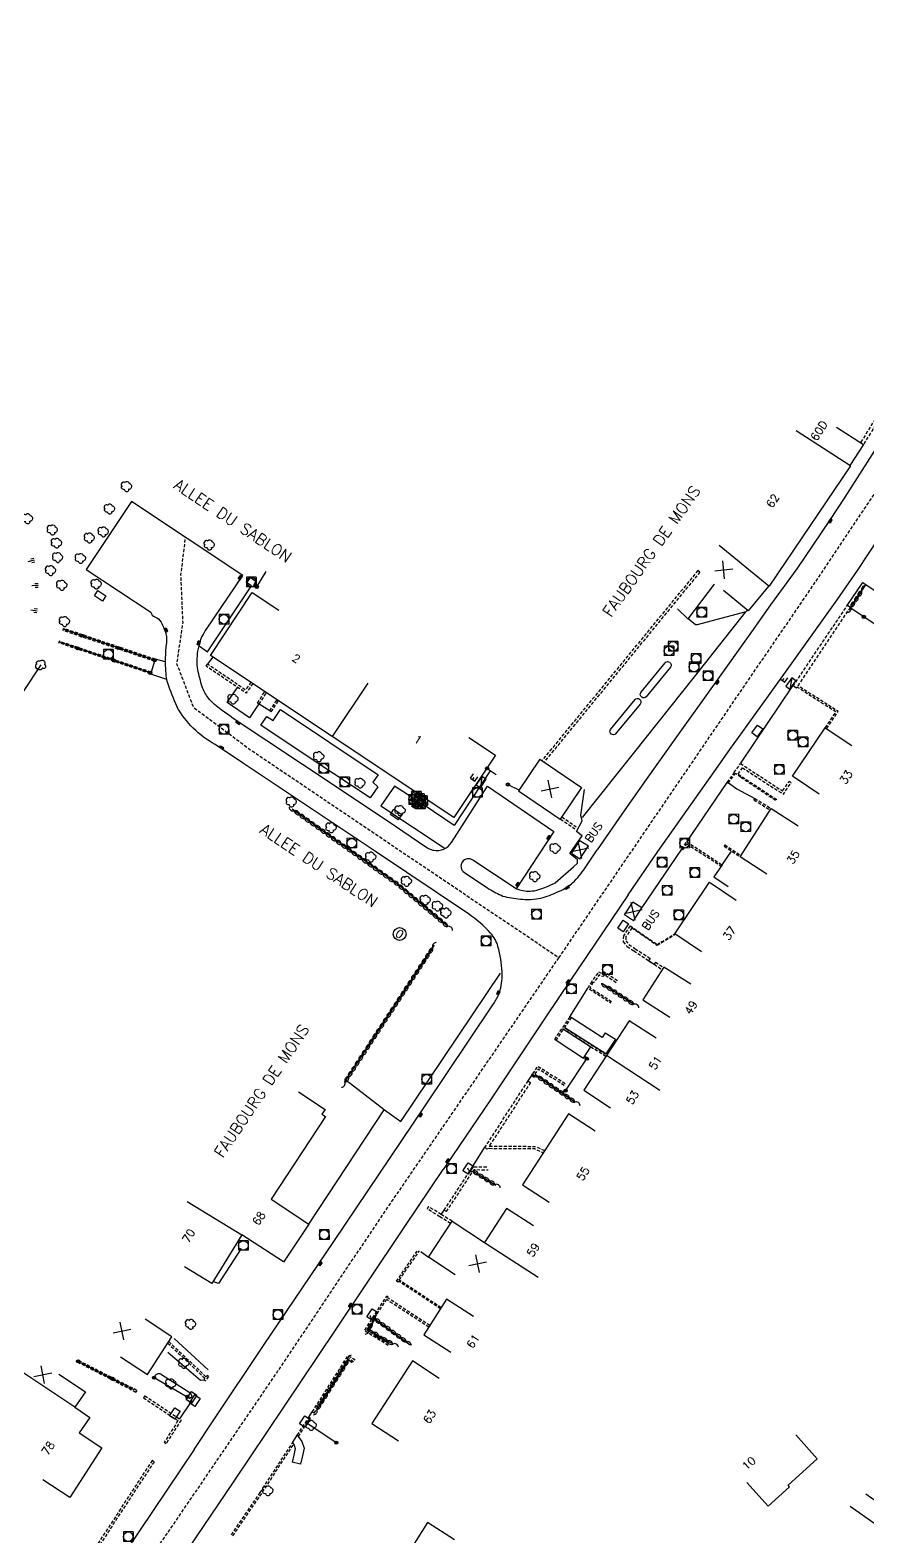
# Model space of a CAD drawing. Header units: millimetres. Extents: x 146000 to 146925, y 142000 to 143001.
# Drawn here: x 146275.6 to 146406.5, y 142378.6 to 142613.9 of the extents above; entities that cross this region are included whole.
import ezdxf
from ezdxf.enums import TextEntityAlignment as Align

# ---------------------------------------------------------------- set-up
doc = ezdxf.new("R2010")
doc.units = ezdxf.units.MM
doc.linetypes.add('DASHED', pattern=[0.75, 0.5, -0.25])
doc.layers.get('0').update_dxf_attribs({"linetype": 'CONTINUOUS'})
for name, color, linetype in [('W0001', 6, 'DASHED'), ('W0008', 7, 'CONTINUOUS'), ('W0017', 7, 'CONTINUOUS'), ('W0100', 7, 'CONTINUOUS'), ('W0105', 7, 'CONTINUOUS'), ('W0112', 1, 'DASHED'), ('W0211', 2, 'CONTINUOUS'), ('W0300', 7, 'CONTINUOUS'), ('W0302', 3, 'CONTINUOUS'), ('W0310', 3, 'CONTINUOUS'), ('W0322', 7, 'CONTINUOUS'), ('W0400', 7, 'CONTINUOUS'), ('W0420', 7, 'CONTINUOUS'), ('W0430', 7, 'CONTINUOUS'), ('W0984', 7, 'CONTINUOUS'), ('W0989', 7, 'CONTINUOUS'), ('W0991', 7, 'CONTINUOUS'), ('W1102', 7, 'CONTINUOUS'), ('W1471', 7, 'CONTINUOUS')]:
    doc.layers.add(name, color=color, linetype=linetype)
doc.styles.get("Standard").update_dxf_attribs({"font": 'romans.shx', "width": 0.85})

# ---------------------------------------------------------------- blocks, each defined once
blk = doc.blocks.new('T300')
for p, q in [((-0.8, 0.51), (-0.86, 0.34)), ((-0.86, 0.34), (-0.86, 0.17)), ((-0.86, 0.17), (-0.74, 0.06)), ((-0.69, 0.63), (-0.8, 0.51)), ((-0.8, -0.06), (-0.74, 0.06)), ((-0.74, 0.06), (-0.69, 0.11)), ((-0.57, 0.69), (-0.69, 0.63)), ((-0.46, 0.69), (-0.57, 0.69)), ((-0.29, 0.63), (-0.46, 0.69)), ((-0.29, 0.63), (-0.17, 0.74)), ((-0.23, 0.57), (-0.29, 0.63)), ((-0.17, 0.74), (-0.06, 0.8)), ((-0.06, 0.8), (0.06, 0.8)), ((0.06, 0.8), (0.23, 0.74)), ((0.23, 0.74), (0.34, 0.63)), ((0.34, 0.63), (0.4, 0.51)), ((0.46, 0.46), (0.34, 0.46)), ((0.4, 0.51), (0.4, 0.46)), ((0.57, 0.4), (0.46, 0.46)), ((0.57, 0.4), (0.69, 0.29)), ((0.69, 0.29), (0.74, 0.17)), ((0.74, 0.06), (0.69, -0.17)), ((0.74, 0.17), (0.74, 0.06)), ((-0.8, -0.17), (-0.8, -0.06)), ((-0.8, -0.23), (-0.8, -0.17)), ((-0.74, -0.34), (-0.8, -0.23)), ((-0.69, -0.4), (-0.74, -0.34)), ((-0.51, -0.46), (-0.69, -0.4)), ((-0.4, -0.46), (-0.51, -0.46)), ((-0.4, -0.46), (-0.34, -0.46)), ((-0.34, -0.46), (-0.34, -0.4)), ((-0.34, -0.51), (-0.34, -0.46)), ((-0.29, -0.63), (-0.34, -0.51)), ((-0.17, -0.74), (-0.29, -0.63)), ((-0.06, -0.8), (-0.17, -0.74)), ((0.06, -0.8), (-0.06, -0.8)), ((0.17, -0.74), (0.06, -0.8)), ((0.23, -0.69), (0.17, -0.74)), ((0.29, -0.46), (0.23, -0.46)), ((0.29, -0.63), (0.23, -0.69)), ((0.46, -0.4), (0.29, -0.46)), ((0.34, -0.51), (0.29, -0.63)), ((0.34, -0.51), (0.34, -0.46)), ((0.57, -0.34), (0.46, -0.4)), ((0.63, -0.29), (0.57, -0.34)), ((0.69, -0.17), (0.63, -0.29))]:
    blk.add_line(p, q)
blk = doc.blocks.new('t211o')
at = {"color": 0, "linetype": 'Continuous'}
for p, q in [((-0.29, 0.5), (-0.29, 0)), ((0, 1), (0, 0)), ((0.29, 0.5), (0.29, 0))]:
    blk.add_line(p, q, dxfattribs=at)
blk = doc.blocks.new('T400')
for p, q in [((-0.15, 0.3), (0.15, 0.3)), ((-0.15, -0.25), (-0.15, 0.3)), ((-0.15, 0.15), (0.15, 0.15)), ((-0.15, 0), (0.15, 0)), ((0.15, 0.3), (0.15, -0.25)), ((-0.15, -0.15), (0.15, -0.15)), ((-0.15, -0.25), (-0.15, -0.3)), ((-0.15, -0.3), (0.15, -0.3)), ((0.15, -0.3), (0.15, -0.25))]:
    blk.add_line(p, q)
blk = doc.blocks.new('T420')
for p, q in [((0.75, 0.75), (-0.75, 0.75)), ((-0.75, 0.75), (-0.75, -0.75)), ((0.75, 0.75), (0.75, -0.75)), ((0.75, -0.75), (-0.75, -0.75))]:
    blk.add_line(p, q)
blk.add_ellipse((0, 0), major_axis=(-0.53, 0.53), ratio=1, start_param=3.926991, end_param=10.210176)
blk = doc.blocks.new('t430')
at = {"flags": 128}
for points in [[(0.8, 0.8), (-0.8, 0.8)], [(-0.8, 0.8), (-0.8, 0)], [(0.8, 0.8), (-0.8, 0)], [(-0.8, 0), (0.8, 0)], [(-0.4, 2.1), (0.4, 2.1)], [(-0.4, 2.1), (-0.4, 1.3)], [(-0.4, 1.7), (0, 1.7)], [(-0.4, 1.3), (0.4, 1.3)], [(0.8, 0), (0.8, 0.8)]]:
    blk.add_lwpolyline(points, dxfattribs=at)
blk = doc.blocks.new('t322o')
at = {"color": 0, "linetype": 'Continuous'}
for radius in [0.25, 0.15]:
    blk.add_circle((0, 0), radius, dxfattribs=at)
blk = doc.blocks.new('t310o')
at = {"color": 0, "linetype": 'Continuous'}
for centre, start, end in [((-0.5, 0.38), 216.8699, 323.1304), ((0.5, -0.37), 36.8699, 143.1303)]:
    blk.add_arc(centre, 0.625, start, end, dxfattribs=at)
blk = doc.blocks.new('t991o')
at = {"color": 0, "linetype": 'Continuous'}
for p, q in [((-1, 1), (1, -1)), ((-1, -1), (1, 1))]:
    blk.add_line(p, q, dxfattribs=at)
blk = doc.blocks.new('T1471')
at = {"color": 0, "linetype": 'Continuous', "flags": 128}
blk.add_lwpolyline([(-0.75, -0.5), (-0.75, 0.5), (0.75, 0.5), (0.75, -0.5), (-0.75, -0.5)], dxfattribs=at)

msp = doc.modelspace()

# ---------------------------------------------------------------- linework, layer by layer
at = {"layer": 'W0001', "flags": 128}
for points in [[(146472.64, 142771.75), (146486.69, 142747.83), (146495.86, 142731.26), (146507.09, 142711.46), (146525.33, 142680.72), (146530.6, 142672.87), (146531.13, 142672.08), (146517.05, 142660.69), (146494.27, 142644.51), (146467.62, 142626.42), (146455.71, 142615.31), (146447.16, 142603.19), (146447.16, 142603.19), (146435.22, 142584.65), (146422.28, 142564.51), (146409.87, 142545.04), (146396.34, 142524.9), (146386.59, 142510.68), (146358.16, 142469.03), (146337.51, 142482.92), (146309.92, 142501.51), (146301.14, 142508.06), (146298.51, 142514.94), (146299.46, 142521.38), (146299.14, 142528.8), (146299.86, 142534.68)], [(146358.16, 142469.03), (146330.3, 142428.41), (146314.17, 142404.35), (146290.19, 142369.2), (146280.56, 142353.78)]]:
    msp.add_lwpolyline(points, dxfattribs=at)
at = {"layer": 'W0008'}
for p, q in [((146340.56, 142436.65), (146340.1, 142435.94)), ((146301.18, 142392.23), (146304.26, 142396.84))]:
    msp.add_line(p, q, dxfattribs=at)
at = {"layer": 'W0008', "flags": 128}
for points in [[(146369.03, 142478.87), (146373.68, 142485.59), (146376.69, 142489.89), (146382.47, 142498.07), (146384.93, 142501.52), (146387.64, 142505.31), (146393.36, 142513.27), (146401.67, 142524.91), (146404.85, 142529.5), (146408.27, 142534.7), (146412.03, 142540.41), (146416.33, 142547.28), (146419.19, 142551.8), (146421.88, 142556.11)], [(146410.32, 142552.65), (146407.1, 142547.56), (146402.88, 142540.94), (146400.49, 142537.3), (146397.9, 142533.47), (146395.36, 142529.78), (146391.26, 142524.12), (146388.28, 142519.91)], [(146388.28, 142519.91), (146382.45, 142511.75), (146376.6, 142503.54), (146371.81, 142496.86), (146368.51, 142492.1), (146364.19, 142485.86)], [(146297.06, 142371.81), (146300.36, 142376.79), (146307.33, 142387.11), (146323.29, 142410.86), (146328.22, 142418.25), (146334.14, 142427.05), (146340.1, 142435.94)]]:
    msp.add_lwpolyline(points, dxfattribs=at)
at = {"layer": 'W0008'}
for points in [[(146306.99, 142506.64), (146305.43, 142507.73, -0.068629), (146303.44, 142509.57, -0.093397), (146302.47, 142511.32, -0.029027), (146301.76, 142514.03, -0.059925), (146301.65, 142515.39, -0.031149), (146301.8, 142516.92, -0.029032), (146302.17, 142518.54, -0.052412), (146302.43, 142519.18, -0.026811), (146303.13, 142520.34), (146308.83, 142528.74), (146291.39, 142540.28), (146284.31, 142529.67)], [(146284.31, 142529.67), (146294.43, 142522.98, 0.268137), (146295.06, 142522.26, -0.193287), (146296.03, 142521.42, -0.038935), (146296.79, 142519.62, -0.092375), (146296.9, 142518.8, -0.022057), (146296.79, 142517.62, 0.026466), (146296.71, 142516.63, 0.001715), (146296.69, 142515.83, 0.002315), (146296.68, 142515.25, 0.016389), (146296.69, 142514.67, 0.0057), (146296.79, 142513.03, 0.066223), (146297.01, 142511.98, 0.017456), (146298.48, 142508.25, 0.167302)]]:
    msp.add_lwpolyline(points, format="xyb", dxfattribs=at)
at = {"layer": 'W0008', "flags": 128}
for points in [[(146304.26, 142396.84), (146312.05, 142408.48), (146323.03, 142424.7), (146337.2, 142445.74), (146337.19, 142445.74), (146347.78, 142461.5, 0.0327), (146348.64, 142462.97, 0.050292), (146349.03, 142464, 0.078094), (146349.32, 142466.81, 0.054875), (146348.67, 142470.78, 0.116937), (146347.51, 142472.88, 0.060939), (146344.06, 142475.86), (146329.52, 142485.61), (146320.65, 142491.53), (146308.73, 142499.48), (146304.46, 142502.32, -0.135294), (146298.48, 142508.25)], [(146306.99, 142506.64), (146318.12, 142499.25), (146331.34, 142490.44), (146337.56, 142486.25, 0.050278), (146338.09, 142485.97, 0.05389), (146338.64, 142485.81, 0.147088), (146340.21, 142485.99, 0.149404), (146341.4, 142487), (146347.04, 142495.8), (146357.4, 142488.73), (146351.51, 142479.81), (146344.77, 142484.27, 0.188414), (146343.86, 142484.47, 0.20054), (146343.11, 142484.01, 0.206647), (146342.91, 142483.11, 0.199127), (146343.44, 142482.32), (146346.8, 142480.08, 0.034432), (146348.87, 142478.9, 0.064884), (146350.08, 142478.5, 0.031641), (146352.89, 142478.13, 0.050274), (146354.67, 142478.2, 0.049807), (146356.06, 142478.53, 0.025521), (146358.63, 142479.58, 0.080336), (146360.34, 142480.74, 0.055113), (146362.29, 142483.04), (146364.19, 142485.86)]]:
    msp.add_lwpolyline(points, format="xyb", dxfattribs=at)
at = {"layer": 'W0008'}
for points in [[(146369.03, 142478.87), (146360, 142465.51), (146356.14, 142459.79), (146347.49, 142446.85), (146340.56, 142436.65)], [(146301.18, 142392.23), (146290.5, 142376.32), (146276.78, 142355.6), (146275.96, 142354.35)]]:
    msp.add_lwpolyline(points, dxfattribs=at)
at = {"layer": 'W0017'}
for p, q in [((146357.61, 142480.71), (146360.5, 142483.2)), ((146360.5, 142483.2), (146361.12, 142483.81)), ((146298.07, 142409.56), (146303.37, 142404.67)), ((146300.49, 142400.26), (146300.88, 142400.49))]:
    msp.add_line(p, q, dxfattribs=at)
at = {"layer": 'W0017', "flags": 128}
for points in [[(146301.96, 142517.74), (146303.29, 142516.81), (146310.18, 142527.13), (146309.41, 142527.58), (146310.01, 142528.42), (146310.84, 142527.81), (146310.45, 142527.17), (146310.98, 142526.93)], [(146387.65, 142523.3), (146387.4, 142523.02), (146379.81, 142521.01), (146379.52, 142521), (146378.38, 142521.96), (146382.51, 142527.35)], [(146403.26, 142524.04), (146405.67, 142527.64), (146410.59, 142524.37)], [(146361.9, 142490.93), (146369.85, 142500.91), (146379.38, 142512.88), (146387.4, 142523.02)], [(146378.35, 142521.94), (146376.75, 142523.5), (146376.75, 142523.5)], [(146296.68, 142515.23), (146295.14, 142515.63)], [(146294.39, 142513.38), (146296.86, 142512.51)], [(146386.62, 142499.42), (146394.73, 142511.47), (146394.8, 142511.44)], [(146329.95, 142497.61), (146329.13, 142496.42), (146329.91, 142495.74), (146328.68, 142494), (146320.28, 142499.59), (146311.64, 142505.36), (146312.54, 142506.72), (146313.55, 142506.1), (146314.68, 142507.77), (146329.96, 142497.61)], [(146347.48, 142498.2), (146341.83, 142489.69), (146336.97, 142492.94), (146336.65, 142492.41), (146336.11, 142492.79), (146335.76, 142492.32), (146335.2, 142492.66), (146335.48, 142493.2), (146334.92, 142493.61), (146335.28, 142494.05), (146332.53, 142495.81), (146330.39, 142492.74), (146340.43, 142486.09)], [(146378.18, 142487.14), (146384.51, 142496.38)], [(146384.7, 142496.32), (146386.02, 142495.4), (146388.82, 142493.91)], [(146361.12, 142483.81), (146361.09, 142484.31), (146359.92, 142485.3), (146361.81, 142488.06), (146360.97, 142488.72), (146361.85, 142490.38), (146361.65, 142491.28), (146362.22, 142495.32)], [(146371.22, 142476.88), (146377.42, 142485.96)], [(146383.7, 142483.55), (146385.19, 142485.68)], [(146383.7, 142483.55), (146383.7, 142483.55), (146382.42, 142481.67), (146384.67, 142480.17)], [(146330.92, 142445.26), (146333.52, 142443.44), (146349.06, 142466.64)], [(146359.88, 142459.82), (146362.71, 142464.28)], [(146319.12, 142427.41), (146330.91, 142445.26), (146324.94, 142449.87)], [(146344.43, 142435.94), (146346.61, 142439.43)], [(146308.57, 142423.61), (146308.57, 142423.61), (146304.99, 142418.13), (146304.17, 142418.45)], [(146302.75, 142403.06), (146302.21, 142402.99), (146297.07, 142407.36), (146297.07, 142407.36)], [(146298.95, 142397.01), (146300.89, 142399.9)], [(146406.16, 142385.31), (146409.68, 142382.79), (146413.77, 142379.28), (146416.89, 142376.15), (146425.11, 142379.05), (146430.48, 142381.03), (146441.14, 142384.78), (146446.99, 142386.85)], [(146355.83, 142353.95), (146374.01, 142360.52), (146404.15, 142371.39), (146413.6, 142374.93), (146411.19, 142377.41), (146407.4, 142380.74), (146403.72, 142383.32)]]:
    msp.add_lwpolyline(points, dxfattribs=at)
for points in [[(146374.82, 142515.1, -0.22782), (146375.15, 142515.27, -0.180793), (146375.51, 142515.17, -0.197219), (146375.74, 142514.8, -0.214546), (146375.63, 142514.42), (146371.82, 142509.76, -0.21258), (146371.52, 142509.61, -0.176536), (146371.14, 142509.73, -0.187357), (146370.92, 142510.08, -0.219722), (146371.01, 142510.43), (146374.82, 142515.1)], [(146366.27, 142504.66), (146370.09, 142509.34, -0.206876), (146370.41, 142509.51, -0.18273), (146370.79, 142509.39, -0.198833), (146371, 142509.03, -0.208706), (146370.89, 142508.65), (146367.06, 142504.01, -0.205826), (146366.75, 142503.85, -0.181465), (146366.38, 142503.96, -0.193469), (146366.18, 142504.3, -0.217817), (146366.27, 142504.66)], [(146300.88, 142400.49), (146300.7, 142400.99), (146300.7, 142400.99), (146296.12, 142403.91, 0.120629), (146295.96, 142404, 0.078165), (146295.67, 142404.04, 0.166196), (146295.2, 142403.87, 0.166196), (146294.93, 142403.45)]]:
    msp.add_lwpolyline(points, format="xyb", dxfattribs=at)
at = {"layer": 'W0017'}
msp.add_lwpolyline([(146311.31, 142508.66), (146309.86, 142506.51), (146306.38, 142508.88), (146307.96, 142511.21)], dxfattribs=at)
msp.add_lwpolyline([(146351.51, 142479.81, 0.109148), (146353.69, 142479.44, 0.078039), (146355.07, 142479.66, 0.01962), (146356.28, 142480.11, 0.01745), (146357.61, 142480.71, 0.254134)], format="xyb", dxfattribs=at)
at = {"layer": 'W0100'}
for p, q in [((146401.58, 142551.87), (146405.78, 142549.16)), ((146405.78, 142549.16), (146403.68, 142545.9)), ((146403.76, 142545.86), (146391.06, 142527.06)), ((146403.68, 142545.9), (146403.76, 142545.86)), ((146391.06, 142527.06), (146390.98, 142527.12)), ((146303.76, 142516.25), (146310.26, 142526.07)), ((146310.26, 142526.07), (146314.43, 142523.31)), ((146341.8, 142490.91), (146303.76, 142516.25)), ((146394.72, 142497.36), (146399.83, 142504.94)), ((146399.83, 142504.94), (146403.98, 142502.15)), ((146355.21, 142500.06), (146351.86, 142495.11)), ((146355.21, 142500.06), (146361.75, 142495.63)), ((146398.87, 142494.57), (146394.72, 142497.36)), ((146351.86, 142495.11), (146358.41, 142490.69)), ((146361.75, 142495.63), (146358.41, 142490.69)), ((146357.76, 142491.13), (146357.76, 142491.13)), ((146361.49, 142487.34), (146362.8, 142486.49)), ((146361.47, 142484.44), (146360.16, 142485.29)), ((146371.16, 142476.8), (146369.73, 142477.7)), ((146369.88, 142474.79), (146368.46, 142475.7)), ((146373.38, 142456.45), (146369.2, 142459.19)), ((146317.5, 142448.09), (146321.65, 142445.3)), ((146362.08, 142448.35), (146366.25, 142445.6)), ((146321.75, 142444.21), (146313.24, 142431.33)), ((146321.65, 142445.3), (146321.17, 142444.59)), ((146321.17, 142444.59), (146321.75, 142444.21)), ((146313.24, 142431.33), (146319.12, 142427.44)), ((146308.64, 142425.76), (146303.98, 142418.13)), ((146319.12, 142427.44), (146315.18, 142421.5)), ((146303.98, 142418.13), (146299.71, 142420.74)), ((146280.04, 142404.01), (146284.2, 142401.25)), ((146284.2, 142401.25), (146282.58, 142398.81)), ((146387.56, 142387.08), (146390.91, 142383.37)), ((146390.91, 142383.37), (146394.25, 142386.38)), ((146394.25, 142386.38), (146394.01, 142386.63))]:
    msp.add_line(p, q, dxfattribs=at)
at = {"layer": 'W0100', "flags": 128}
for points in [[(146390.98, 142527.12), (146387.77, 142523.21)], [(146387.77, 142523.21), (146383.9, 142526.38)], [(146386.5, 142484.79), (146391.38, 142492.32)], [(146391.38, 142492.32), (146395.58, 142489.6)], [(146360.16, 142485.29), (146361.49, 142487.34)], [(146361.47, 142484.44), (146362.8, 142486.49)], [(146390.69, 142482.07), (146386.5, 142484.79)], [(146376.33, 142472.76), (146381.75, 142480.8)], [(146381.75, 142480.8), (146385.89, 142478)], [(146368.46, 142475.7), (146369.73, 142477.7)], [(146369.88, 142474.79), (146371.16, 142476.8)], [(146380.47, 142469.96), (146376.33, 142472.76)], [(146374.58, 142467.57), (146371.29, 142462.43)], [(146378.79, 142464.88), (146374.58, 142467.57)], [(146371.29, 142462.43), (146375.51, 142459.74)], [(146369.2, 142459.19), (146365.63, 142453.76), (146362.08, 142448.35)], [(146359.69, 142444.65), (146352.5, 142433.57)], [(146363.89, 142441.93), (146359.69, 142444.65)], [(146352.5, 142433.57), (146356.7, 142430.85)], [(146354.21, 142427.16), (146350.01, 142429.87)], [(146340.65, 142415.68), (146337.09, 142410.11)], [(146344.87, 142412.98), (146340.65, 142415.68)], [(146297.72, 142409.83), (146293.53, 142412.56)], [(146293.89, 142403.95), (146297.72, 142409.83)], [(146337.09, 142410.11), (146341.3, 142407.42)], [(146289.7, 142406.68), (146293.89, 142403.95)], [(146335.33, 142406.06), (146328.94, 142396.3)], [(146339.51, 142403.32), (146335.33, 142406.06)], [(146284.88, 142397.22), (146283.21, 142394.8)], [(146328.94, 142396.3), (146333.12, 142393.56)], [(146286.77, 142392.5), (146281.75, 142384.75)], [(146398.58, 142390.79), (146395.22, 142394.49)], [(146394.01, 142386.63), (146398.58, 142390.79)], [(146281.75, 142384.75), (146277.55, 142387.47)], [(146337.66, 142380.82), (146333.84, 142374.79)], [(146341.88, 142378.14), (146337.66, 142380.82)]]:
    msp.add_lwpolyline(points, dxfattribs=at)
at = {"layer": 'W0100'}
for points in [[(146344.13, 142503.44), (146348.29, 142500.67)], [(146348.29, 142500.67), (146341.8, 142490.91)], [(146337.82, 142422.26), (146341.5, 142427.87)], [(146341.5, 142427.87), (146346.58, 142424.54)], [(146350.01, 142429.87), (146346.58, 142424.54)], [(146315.16, 142421.51), (146308.64, 142425.76)], [(146342, 142419.52), (146337.82, 142422.26)], [(146282.58, 142398.81), (146284.88, 142397.22)], [(146283.21, 142394.8), (146286.77, 142392.5)]]:
    msp.add_lwpolyline(points, dxfattribs=at)
at = {"layer": 'W0105'}
for p, q in [((146313.01, 142507.57), (146311.35, 142508.63)), ((146365.45, 142457.32), (146367.02, 142456.31)), ((146362.04, 142453.36), (146363.17, 142455.09)), ((146353.92, 142450.65), (146353.34, 142449.82)), ((146316.55, 142393.26), (146317.32, 142394.47)), ((146317.81, 142389.93), (146316.52, 142390.24))]:
    msp.add_line(p, q, dxfattribs=at)
at = {"layer": 'W0105', "flags": 128}
for points in [[(146295.03, 142515.32), (146294.47, 142513.63)], [(146303.3, 142514.84), (146304.17, 142515.98)], [(146372.22, 142468.58), (146373.07, 142468.01)], [(146365.45, 142457.32), (146364.97, 142456.57), (146360.11, 142459.67)], [(146357.79, 142456.13), (146362.04, 142453.36)], [(146358.91, 142457.86), (146363.17, 142455.09)], [(146367.02, 142456.31), (146365.54, 142453.99), (146359.1, 142458.1)], [(146339.82, 142428.94), (146340.26, 142429.61)], [(146336.64, 142423.15), (146337.82, 142422.26)], [(146319.14, 142397.29), (146319.66, 142398.09)], [(146316.55, 142393.26), (146316.82, 142392.88), (146317, 142392.36), (146316.78, 142391.33), (146316.52, 142390.24)], [(146317.32, 142394.47), (146318.01, 142393.49), (146318.38, 142392.45), (146318.08, 142391.03), (146317.81, 142389.93)]]:
    msp.add_lwpolyline(points, dxfattribs=at)
at = {"layer": 'W0112'}
for p, q in [((146380.22, 142529.25), (146379.92, 142529.5)), ((146403.76, 142523.7), (146403.26, 142524.04)), ((146295.03, 142515.32), (146280.67, 142520.14)), ((146295.14, 142515.63), (146280.78, 142520.46)), ((146294.38, 142513.38), (146280.02, 142518.21)), ((146294.47, 142513.63), (146280.11, 142518.46)), ((146295.03, 142515.32), (146295.14, 142515.63)), ((146303.09, 142514.55), (146303.29, 142514.85)), ((146294.38, 142513.38), (146294.47, 142513.63)), ((146395.3, 142511.1), (146394.8, 142511.44)), ((146311.35, 142508.63), (146311.09, 142508.8)), ((146313.26, 142507.41), (146313.01, 142507.57)), ((146400.05, 142504.8), (146399.83, 142504.94)), ((146384.67, 142496.27), (146384.51, 142496.38)), ((146386.63, 142497.23), (146385.74, 142497.82)), ((146394.48, 142496.36), (146394.17, 142496.57)), ((146388.67, 142493.67), (146388.82, 142493.91)), ((146378.18, 142487.14), (146383.7, 142483.55)), ((146378.2, 142486.82), (146383.55, 142483.34)), ((146384.15, 142486.68), (146384.01, 142486.47)), ((146377.58, 142485.86), (146377.42, 142485.96)), ((146368.68, 142472.34), (146368.64, 142471.64)), ((146369.6, 142473.7), (146368.68, 142472.34)), ((146369.32, 142474.01), (146373.55, 142471.1)), ((146373.55, 142471.1), (146376.33, 142472.76)), ((146373.55, 142470.99), (146376.37, 142472.68)), ((146368.64, 142471.64), (146369.15, 142471.09)), ((146369.15, 142471.09), (146370.14, 142470.44)), ((146370.14, 142470.44), (146372.44, 142468.92)), ((146373.55, 142471.1), (146373.55, 142471.1)), ((146372.44, 142468.92), (146372.22, 142468.58)), ((146373.3, 142468.35), (146373.07, 142468.01)), ((146373.3, 142468.35), (146374.53, 142467.5)), ((146363.54, 142465.19), (146363.69, 142465.2)), ((146360.11, 142459.67), (146359.88, 142459.82)), ((146357.77, 142456.1), (146357.54, 142456.24)), ((146353.34, 142449.82), (146346.61, 142439.43)), ((146353.75, 142449.54), (146347.32, 142439.62)), ((146353.34, 142449.82), (146353.75, 142449.54)), ((146354.2, 142451.04), (146353.92, 142450.66)), ((146353.92, 142450.66), (146354.35, 142450.39)), ((146354.58, 142450.8), (146354.35, 142450.39)), ((146354.58, 142450.8), (146354.46, 142450.88)), ((146346.61, 142439.43), (146346.86, 142439.2)), ((146346.86, 142439.2), (146347.3, 142439.26)), ((146337.82, 142430.16), (146337.6, 142429.82)), ((146340.63, 142429.37), (146340.26, 142429.61)), ((146333.01, 142418.34), (146332.8, 142418.49)), ((146339.71, 142414.2), (146333.13, 142418.51)), ((146339.82, 142414.37), (146333.24, 142418.67)), ((146331.52, 142416.02), (146331.3, 142416.17)), ((146338.03, 142411.57), (146331.43, 142415.89)), ((146337.87, 142411.32), (146331.27, 142415.64)), ((146283.1, 142406.17), (146282.96, 142405.89)), ((146302.72, 142403.15), (146302.96, 142402.97)), ((146303.45, 142403.6), (146303.21, 142403.78)), ((146292.12, 142401.17), (146292.28, 142401.44)), ((146293.5, 142400.6), (146293.31, 142400.31)), ((146293.31, 142400.31), (146298.67, 142396.73)), ((146293.5, 142400.6), (146299.15, 142396.83)), ((146319.37, 142397.15), (146319.14, 142397.29)), ((146319.94, 142397.91), (146319.66, 142398.09)), ((146298.67, 142396.73), (146296.51, 142393.31)), ((146299.15, 142396.83), (146296.81, 142393.12)), ((146296.81, 142393.12), (146296.51, 142393.31)), ((146294.64, 142390.52), (146282.44, 142371.84)), ((146294.93, 142390.32), (146282.73, 142371.65)), ((146294.93, 142390.32), (146294.64, 142390.52))]:
    msp.add_line(p, q, dxfattribs=at)
at = {"layer": 'W0112', "flags": 128}
for points in [[(146409.19, 142555.71), (146405.34, 142549.44)], [(146409.64, 142555.44), (146405.78, 142549.16)], [(146379.92, 142529.5), (146355.55, 142499.83)], [(146380.22, 142529.25), (146355.89, 142499.6)], [(146394.8, 142511.44), (146403.26, 142524.04)], [(146395.57, 142511.5), (146403.76, 142523.7)], [(146310.06, 142512.05), (146309.22, 142510.85), (146303.29, 142514.85)], [(146310.36, 142511.85), (146309.31, 142510.36), (146303.09, 142514.55)], [(146311.09, 142508.8), (146312.24, 142510.58)], [(146311.35, 142508.63), (146312.5, 142510.42)], [(146395.3, 142511.1), (146395.42, 142511.28)], [(146400.05, 142504.8), (146401.83, 142507.48), (146395.57, 142511.5)], [(146385.59, 142497.93), (146386.55, 142499.35)], [(146386.19, 142497.71), (146386.87, 142498.7)], [(146386.87, 142498.7), (146393.27, 142494.56), (146394.48, 142496.36)], [(146384.51, 142496.38), (146385.59, 142497.93)], [(146384.67, 142496.27), (146385.74, 142497.82)], [(146386.19, 142497.71), (146392.33, 142493.65)], [(146386.63, 142497.23), (146392.24, 142493.52)], [(146388.67, 142493.67), (146391.23, 142492.08)], [(146388.82, 142493.91), (146391.38, 142492.32)], [(146358.45, 142490.69), (146360.69, 142489.16)], [(146358.66, 142491.01), (146360.91, 142489.48)], [(146377.42, 142485.96), (146378.18, 142487.14)], [(146377.58, 142485.86), (146378.2, 142486.82)], [(146384.01, 142486.47), (146386.5, 142484.79)], [(146384.15, 142486.68), (146386.64, 142485)], [(146369.6, 142473.7), (146373.55, 142470.99)], [(146363.34, 142465.32), (146362.71, 142464.28), (146366.31, 142462)], [(146367.37, 142465.42), (146365.36, 142466.76), (146365, 142466.48), (146364.4, 142466.78), (146364.01, 142466.3), (146363.34, 142465.32)], [(146367.17, 142465.13), (146365.38, 142466.32), (146365.05, 142466.07), (146364.49, 142466.34), (146364.29, 142466.09), (146363.69, 142465.2)], [(146363.54, 142465.19), (146363.03, 142464.36), (146366.44, 142462.2)], [(146359.88, 142459.82), (146358.7, 142458.02), (146365.55, 142453.63)], [(146360.11, 142459.67), (146359.08, 142458.1), (146365.7, 142453.86)], [(146357.54, 142456.24), (146358.7, 142458.02)], [(146357.77, 142456.1), (146358.91, 142457.89)], [(146359.18, 142449.35), (146354.86, 142452.05), (146354.2, 142451.04)], [(146359.02, 142449.09), (146354.95, 142451.63), (146354.45, 142450.87)], [(146347.32, 142439.62), (146354.48, 142439.56), (146355.95, 142438.89)], [(146347.3, 142439.26), (146354.4, 142439.21), (146355.76, 142438.59)], [(146340.26, 142429.61), (146344.43, 142435.94), (146344.66, 142436.23), (146344.92, 142436.37), (146347.15, 142436.35)], [(146340.63, 142429.37), (146344.78, 142435.69), (146344.94, 142435.89), (146345.03, 142435.93), (146347.15, 142435.91)], [(146339.81, 142428.95), (146337.82, 142430.16)], [(146339.58, 142428.58), (146337.6, 142429.82)], [(146341.26, 142427.51), (146339.58, 142428.58)], [(146341.5, 142427.87), (146339.82, 142428.94)], [(146332.8, 142418.49), (146336.2, 142423.41)], [(146333.24, 142418.67), (146336.42, 142423.26)], [(146333.01, 142418.34), (146333.13, 142418.51)], [(146331.53, 142408.46), (146327.81, 142410.79), (146331.3, 142416.17)], [(146297.08, 142408.84), (146302.88, 142403.35)], [(146297.24, 142409.09), (146303.06, 142403.58)], [(146319.66, 142398.09), (146325.28, 142406.91), (146326.38, 142406.19)], [(146319.94, 142397.91), (146325.38, 142406.44), (146326.2, 142405.91)], [(146282.96, 142405.89), (146291.81, 142401.35), (146292.12, 142401.17)], [(146283.1, 142406.17), (146291.96, 142401.63), (146292.28, 142401.44)], [(146302.88, 142403.35), (146302.72, 142403.15)], [(146303.45, 142403.6), (146302.96, 142402.97)], [(146303.21, 142403.78), (146303.06, 142403.58)], [(146317.49, 142394.23), (146319.37, 142397.15)], [(146307.25, 142378.75), (146311.77, 142385.38), (146316.72, 142393.02)]]:
    msp.add_lwpolyline(points, dxfattribs=at)
at = {"layer": 'W0112'}
for points in [[(146399.83, 142504.94), (146401.47, 142507.41), (146395.42, 142511.28)], [(146313.01, 142507.57), (146314.15, 142509.33)], [(146313.26, 142507.41), (146314.39, 142509.17)], [(146386.55, 142499.35), (146393.16, 142495.08), (146394.17, 142496.57)], [(146369.32, 142474.01), (146368.28, 142472.47), (146368.22, 142471.49), (146368.88, 142470.78), (146369.91, 142470.1), (146372.22, 142468.58), (146373.07, 142468.01), (146374.31, 142467.16)], [(146331.43, 142415.89), (146331.52, 142416.02)], [(146331.67, 142408.69), (146328.18, 142410.87), (146331.27, 142415.64)], [(146317.32, 142394.47), (146319.14, 142397.29)], [(146307.03, 142378.91), (146311.54, 142385.53), (146316.55, 142393.26)]]:
    msp.add_lwpolyline(points, dxfattribs=at)
at = {"layer": 'W0302', "flags": 128}
msp.add_lwpolyline([(146140.45, 142312.11), (146150.54, 142328.56), (146153.36, 142332.74), (146164.6, 142349.01), (146193.07, 142390.62), (146202.24, 142403.31), (146249.33, 142472.65), (146277.29, 142514.77)], dxfattribs=at)
at = {"layer": 'W0310'}
for p, q in [((146369.87, 142461.76), (146365.01, 142464.94)), ((146344.78, 142435.68), (146348.34, 142433.5)), ((146328.5, 142411.08), (146329.49, 142412.58)), ((146329.49, 142412.58), (146334.98, 142408.57)), ((146330.03, 142409.89), (146328.5, 142411.08)), ((146332.26, 142408.7), (146330.03, 142409.89))]:
    msp.add_line(p, q, dxfattribs=at)
at = {"layer": 'W0310', "flags": 128}
for points in [[(146403.86, 142523.81), (146406.05, 142527.12)], [(146340.81, 142473.93), (146333.06, 142480.45), (146316.53, 142492.22)], [(146324.77, 142449.62), (146338.74, 142470.97)], [(146320.4, 142398.49), (146325.31, 142406.23), (146325.91, 142405.83)]]:
    msp.add_lwpolyline(points, dxfattribs=at)
at = {"layer": 'W0310'}
msp.add_lwpolyline([(146360.69, 142446.49), (146354.54, 142450.73)], dxfattribs=at)
at = {"layer": 'W0322', "flags": 128}
for points in [[(146310.98, 142526.93), (146312.47, 142529.36)], [(146410.84, 142518.94), (146403.85, 142523.56)], [(146295.03, 142515.48), (146280.69, 142520.32)], [(146294.36, 142513.51), (146280.03, 142518.35)], [(146346.99, 142498.6), (146348.42, 142497.65)], [(146283.07, 142405.99), (146291.77, 142401.57)], [(146294.93, 142403.45), (146300.49, 142400.26)], [(146323.41, 142393.29), (146318.95, 142396.25)]]:
    msp.add_lwpolyline(points, dxfattribs=at)
at = {"layer": 'W0322'}
for points in [[(146350.22, 142496.08), (146351.95, 142495.25)], [(146359.24, 142448.26), (146362.59, 142453.32), (146362.19, 142453.58)]]:
    msp.add_lwpolyline(points, dxfattribs=at)
at = {"layer": 'W1102'}
for p, q in [((146403.68, 142545.9), (146395.28, 142551.33)), ((146328.33, 142511.9), (146322.78, 142503.58)), ((146373.99, 142448.27), (146365.63, 142453.76)), ((146300.11, 142430.98), (146308.64, 142425.76)), ((146282.58, 142398.81), (146274.25, 142404.34))]:
    msp.add_line(p, q, dxfattribs=at)
at = {"layer": 'W1102', "flags": 128}
msp.add_lwpolyline([(146383.25, 142533.47), (146390.98, 142527.12)], dxfattribs=at)
at = {"layer": 'W1102'}
msp.add_lwpolyline([(146346.58, 142424.54), (146354.98, 142419.12)], dxfattribs=at)
msp.add_circle((146333.31, 142472.72), 1, dxfattribs=at)

# ---------------------------------------------------------------- block references
at = {"layer": 'W0211'}
for p, rotation in [((146276.23, 142531.15), 103.6178111440049), ((146276.82, 142527.2), 93.51281526322244), ((146276.67, 142523.21), 81.60136601814479)]:
    msp.add_blockref('t211o', p, dxfattribs=dict(at, rotation=rotation))
at = {"layer": 'W0300'}
for p, rotation in [((146290.67, 142542.6), 0.3219689729427226), ((146288.01, 142539.09), 0.3219689729427482), ((146287.03, 142535.53), 0.3219689729427468), ((146284.85, 142534.57), 0.3219689729427482), ((146303.6, 142533.49), 0.3219689729427468), ((146283.46, 142531.38), 0.3219689729427228), ((146285.94, 142527.37), 0.3219689729427468), ((146280.98, 142521.52), 0.3219689729427228), ((146277.29, 142514.77), 56.4305314177773), ((146307.31, 142509.41), 0.3219689729427468), ((146320.71, 142500.41), 0.3219689729427468), ((146327.15, 142496.29), 0.3219689729427468), ((146316.42, 142493.35), 0.3219689729427468), ((146333.42, 142492), 0.3219689729427468), ((146322.64, 142489.33), 0.3219689729427468), ((146357.64, 142486.09), 0.3219689729427468), ((146328.84, 142484.74), 0.3219689729427468), ((146334.4, 142480.95), 0.3219689729427468), ((146354.46, 142481.69), 0.3219689729427468), ((146337.35, 142478.02), 0.3219689729427468), ((146339.25, 142477.08), 0.3219689729427468), ((146340.57, 142476), 0.3219689729427468)]:
    msp.add_blockref('T300', p, dxfattribs=dict(at, rotation=rotation))
for p in [(146275.19, 142537.58), (146279.07, 142535.82), (146279.73, 142533.77), (146279.91, 142531.52), (146278.8, 142529.48), (146280.55, 142527.18), (146300.68, 142411.77), (146299.61, 142405.67), (146297.6, 142402.47), (146319.51, 142395.98), (146312.75, 142385.77)]:
    msp.add_blockref('T300', p, dxfattribs=at)
at = {"layer": 'W0310'}
for p, rotation in [((146404.96, 142525.48), 56.48924564677451), ((146405.52, 142526.31), 56.48924564677451), ((146403.86, 142523.81), 56.48924564677451), ((146404.41, 142524.64), 56.48924564677451), ((146316.87, 142491.97), 144.541280660553), ((146317.68, 142491.39), 144.541280660553), ((146318.5, 142490.81), 144.541280660553), ((146319.31, 142490.23), 144.541280660553), ((146320.13, 142489.65), 144.541280660553), ((146320.94, 142489.07), 144.541280660553), ((146321.76, 142488.49), 144.541280660553), ((146322.57, 142487.91), 144.541280660553), ((146323.39, 142487.33), 144.541280660553), ((146324.2, 142486.75), 144.541280660553), ((146325.02, 142486.17), 144.541280660553), ((146325.83, 142485.59), 144.541280660553), ((146326.64, 142485.01), 144.541280660553), ((146327.46, 142484.43), 144.541280660553), ((146328.27, 142483.85), 144.541280660553), ((146329.09, 142483.27), 144.541280660553), ((146329.9, 142482.69), 144.541280660553), ((146330.72, 142482.11), 144.541280660553), ((146331.53, 142481.53), 144.541280660553), ((146332.35, 142480.95), 144.541280660553), ((146333.15, 142480.36), 139.966024004835), ((146333.92, 142479.72), 139.966024004835), ((146334.69, 142479.08), 139.966024004835), ((146335.45, 142478.43), 139.966024004835), ((146336.22, 142477.79), 139.966024004835), ((146336.98, 142477.15), 139.966024004835), ((146337.75, 142476.5), 139.966024004835), ((146338.51, 142475.86), 139.966024004835), ((146339.28, 142475.22), 139.966024004835), ((146340.05, 142474.57), 139.966024004835), ((146340.81, 142473.93), 139.966024004835), ((146337.91, 142469.7), 56.80216797711356), ((146338.46, 142470.54), 56.80216797711356), ((146336.27, 142467.19), 56.80216797711356), ((146336.82, 142468.03), 56.80216797711356), ((146337.37, 142468.86), 56.80216797711356), ((146334.63, 142464.68), 56.80216797711356), ((146335.18, 142465.52), 56.80216797711356), ((146335.72, 142466.35), 56.80216797711356), ((146365.69, 142464.5), 146.7983451439341), ((146332.98, 142462.17), 56.80216797711356), ((146333.53, 142463.01), 56.80216797711356), ((146334.08, 142463.84), 56.80216797711356), ((146366.52, 142463.95), 146.7983451439341), ((146367.36, 142463.4), 146.7983451439341), ((146368.2, 142462.86), 146.7983451439341), ((146369.03, 142462.31), 146.7983451439341), ((146331.34, 142459.66), 56.80216797711356), ((146331.89, 142460.5), 56.80216797711356), ((146332.44, 142461.33), 56.80216797711356), ((146369.87, 142461.76), 146.7983451439341), ((146330.25, 142457.99), 56.80216797711356), ((146330.79, 142458.82), 56.80216797711356), ((146328.6, 142455.48), 56.80216797711356), ((146329.15, 142456.31), 56.80216797711356), ((146329.7, 142457.15), 56.80216797711356), ((146326.96, 142452.97), 56.80216797711356), ((146327.51, 142453.8), 56.80216797711356), ((146328.06, 142454.64), 56.80216797711356), ((146325.32, 142450.46), 56.80216797711356), ((146325.87, 142451.29), 56.80216797711356), ((146326.41, 142452.13), 56.80216797711356), ((146354.93, 142450.46), 145.3929074864369), ((146324.77, 142449.62), 56.80216797711356), ((146355.75, 142449.9), 145.3929074864369), ((146356.57, 142449.33), 145.3929074864369), ((146357.4, 142448.76), 145.3929074864369), ((146358.22, 142448.19), 145.3929074864369), ((146359.04, 142447.62), 145.3929074864369), ((146359.86, 142447.06), 145.3929074864369), ((146360.69, 142446.49), 145.3929074864369), ((146344.78, 142435.68), 328.481122952106), ((146345.63, 142435.16), 328.481122952106), ((146346.48, 142434.64), 328.481122952106), ((146347.33, 142434.11), 328.481122952106), ((146348.19, 142433.59), 328.481122952106), ((146328.5, 142411.08), 56.40565448752923), ((146329.05, 142411.91), 56.40565448752923), ((146329.24, 142410.51), 142.1256507190705), ((146329.49, 142412.58), 323.9080507528853), ((146330.3, 142411.99), 323.9080507528853), ((146331.11, 142411.4), 323.9080507528853), ((146331.92, 142410.81), 323.9080507528853), ((146330.03, 142409.89), 142.1256507190705), ((146330.5, 142409.64), 151.8009416319312), ((146331.38, 142409.17), 151.8009416319312), ((146332.26, 142408.7), 151.8009416319312), ((146332.73, 142410.22), 323.9080507528853), ((146333.53, 142409.63), 323.9080507528853), ((146334.34, 142409.04), 323.9080507528853), ((146325.22, 142406.09), 57.60900430045995), ((146323.61, 142403.55), 57.60900430045995), ((146324.15, 142404.4), 57.60900430045995), ((146324.69, 142405.24), 57.60900430045995), ((146322.01, 142401.02), 57.60900430045995), ((146322.54, 142401.87), 57.60900430045995), ((146323.08, 142402.71), 57.60900430045995), ((146320.4, 142398.49), 57.60900430045995), ((146320.94, 142399.33), 57.60900430045995), ((146321.47, 142400.18), 57.60900430045995)]:
    msp.add_blockref('t310o', p, dxfattribs=dict(at, rotation=rotation))
at = {"layer": 'W0322'}
for p, rotation in [((146310.98, 142526.93), 58.47488169531027), ((146405.84, 142522.25), 146.5644964619074), ((146283.66, 142519.32), 161.3657070248564), ((146282.99, 142517.35), 161.3657070248564), ((146289.34, 142517.4), 161.3657070248564), ((146288.68, 142515.43), 161.3657070248564), ((146295.03, 142515.48), 161.3657070248564), ((146294.36, 142513.51), 161.3657070248564), ((146346.99, 142498.6), 326.4754720769777), ((146350.22, 142496.08), 334.4457680018836), ((146362.55, 142453.26), 56.49286170941089), ((146359.24, 142448.26), 56.49286170941089), ((146283.07, 142405.99), 333.0389661783851), ((146288.42, 142403.27), 333.0389661783851), ((146294.93, 142403.45), 330.1744797160742), ((146300.14, 142400.46), 330.1744797160742), ((146323.41, 142393.29), 146.4451402262561)]:
    msp.add_blockref('t322o', p, dxfattribs=dict(at, rotation=rotation))
at = {"layer": 'W0400'}
for p, rotation in [((146400.61, 142537.24), 146.6800351293265), ((146308.39, 142528.4), 145.8219095288044), ((146296.81, 142520.19), 20.78064064494022), ((146301.91, 142518.17), 165.6399844995629), ((146382.91, 142512.04), 144.4273052171077), ((146308.04, 142505.71), 56.40939081905951), ((146305.5, 142501.85), 56.34615217595087), ((146335.64, 142492.81), 152.0736830852606), ((146336.51, 142493.05), 55.11887634280418), ((146356.62, 142487.78), 146.5522021232209), ((146351.77, 142480.47), 146.5522021232209), ((146359.51, 142479.97), 123.5419541577206), ((146359.63, 142465.23), 145.9522555973316), ((146348.73, 142463.54), 159.5750147848026), ((146336.55, 142444.48), 146.0449333621936), ((146340.8, 142437.28), 145.7855871500049), ((146320.9, 142421.22), 145.9060507685972), ((146325.6, 142414.73), 146.318556749302)]:
    msp.add_blockref('T400', p, dxfattribs=dict(at, rotation=rotation))
at = {"layer": 'W0420', "rotation": 0.3219689729427468}
for p in [(146310.15, 142527.7), (146305.85, 142521.89), (146380.5, 142522.97), (146287.8, 142516.4), (146375.41, 142516.95), (146376.05, 142517.65), (146379.3, 142514.44), (146379.64, 142515.72), (146381.48, 142513.05), (146305.84, 142504.7), (146394.74, 142503.77), (146396.34, 142502.72), (146321.43, 142498.61), (146392.62, 142498.42), (146324.71, 142496.47), (146335.48, 142493.72), (146335.91, 142494.23), (146336.04, 142493.35), (146336.38, 142493.86), (146336.54, 142493.05), (146336.89, 142493.55), (146345.45, 142494.83), (146385.5, 142490.67), (146387.39, 142489.46), (146325.83, 142486.92), (146377.85, 142486.91), (146374.3, 142483.93), (146379.43, 142482.31), (146375.11, 142479.53), (146354.69, 142475.79), (146376.93, 142475.7), (146346.82, 142471.64), (146365.78, 142467.17), (146360.14, 142464.16), (146337.54, 142450.05), (146341.41, 142436.07), (146321.52, 142425.77), (146314.28, 142413.28)]:
    msp.add_blockref('T420', p, dxfattribs=at)
at = {"layer": 'W0420'}
for p in [(146308.89, 142424.08), (146326.66, 142414.12), (146290.9, 142378.6)]:
    msp.add_blockref('T420', p, dxfattribs=at)
at = {"layer": 'W0430'}
for p, rotation in [((146394.77, 142511.64), 54.27571816984421), ((146346.37, 142496.23), 56.37899622467476)]:
    msp.add_blockref('t430', p, dxfattribs=dict(at, rotation=rotation))
at = {"layer": 'W0991'}
for p, rotation in [((146383.96, 142529.61), 50.60192665942874), ((146356.81, 142495.37), 55.93210407284141), ((146361.48, 142485.89), 57.02056613066333), ((146369.81, 142476.25), 57.56924185737233), ((146345.51, 142421.23), 56.92001578472647), ((146289.94, 142410.71), 56.9200157847265), ((146277.56, 142403.9), 56.38512503609566)]:
    msp.add_blockref('t991o', p, dxfattribs=dict(at, rotation=rotation))
at = {"layer": 'W1471'}
for p, rotation in [((146286.51, 142525.56), 326.5430126345838), ((146389.2, 142504.45), 54.27571816954809), ((146332.76, 142491.38), 326.0551628248848), ((146368.26, 142473.97), 55.94781194041956), ((146344.02, 142436.1), 56.65279173348492), ((146329.01, 142413.31), 56.31855674872749), ((146300.78, 142400.38), 56.19683613601611), ((146301.33, 142399.84), 56.19683613601611), ((146298.17, 142397.84), 56.23271369034382), ((146318.51, 142396.59), 56.09697034649981)]:
    msp.add_blockref('T1471', p, dxfattribs=dict(at, rotation=rotation))

# ---------------------------------------------------------------- texts
at = {"layer": 'W0984'}
for rotation, p in [(55.2361, (146363.64, 142488.62)), (55.9478, (146372.53, 142474.94))]:
    msp.add_text('BUS', height=1.25, rotation=rotation, dxfattribs=at).set_placement(p, align=Align.MIDDLE)
at = {"layer": 'W0989'}
for s, rotation, p in [('ALLEE DU SABLON', 326.4094, (146307.26, 142537.29)), ('FAUBOURG DE MONS', 54.6514, (146372.67, 142532.52)), ('ALLEE DU SABLON', 326.4094, (146320.71, 142483.46)), ('FAUBOURG DE MONS', 56.0449, (146311.74, 142448.24))]:
    msp.add_text(s, height=1.75, rotation=rotation, dxfattribs=at).set_placement(p, align=Align.MIDDLE)
at = {"layer": 'W0991'}
for s, rotation, p in [('60D', 57.1128, (146398.85, 142551.33)), ('62', 55.983, (146391.61, 142540.38)), ('2', 326.328, (146317.15, 142515.74)), ('1', 326.328, (146336.17, 142503.07)), ('33', 56.0226, (146403.08, 142497.24)), ('35', 57.0215, (146394.81, 142484.75)), ('0', 326.1682, (146333.31, 142472.72)), ('37', 56.0215, (146384.84, 142472.86)), ('49', 57.426, (146378.83, 142461.23)), ('51', 57.0579, (146373.27, 142452.63)), ('53', 57.0579, (146369.7, 142447.21)), ('55', 57.0579, (146361.97, 142435.3)), ('68', 56.5015, (146311.31, 142428.33)), ('70', 58.5738, (146300.34, 142425.6)), ('59', 57.0579, (146354.18, 142423.41)), ('61', 57.0579, (146344.77, 142409.12)), ('63', 57.0579, (146337.99, 142397.35)), ('78', 57.0579, (146278.39, 142392.43)), ('10', 42.0682, (146387.89, 142390.07))]:
    msp.add_text(s, height=1.25, rotation=rotation, dxfattribs=at).set_placement(p, align=Align.MIDDLE)

doc.saveas('drawing.dxf')
